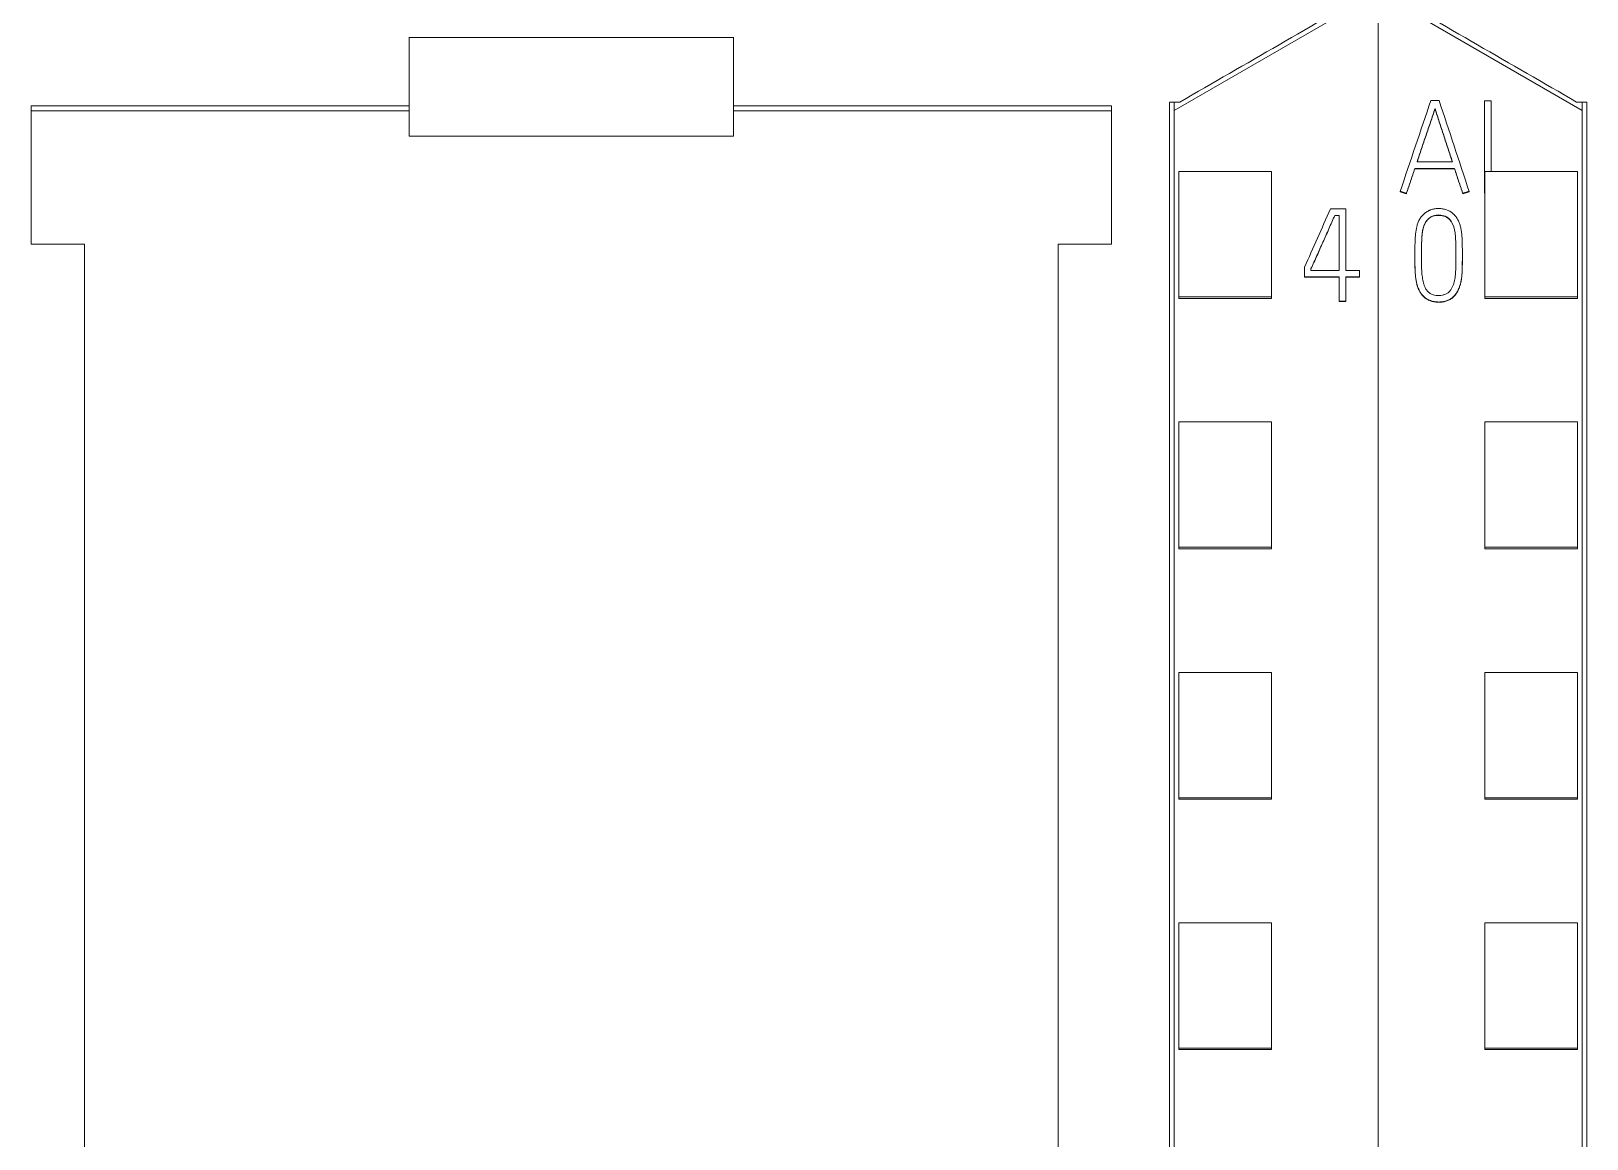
# Model space of a CAD drawing. Header units: millimetres. Extents: x 4137 to 6698, y 1400 to 3585.
# Drawn here: x 5291.2 to 5324.75, y 3051 to 3074.9 of the extents above; entities that cross this region are included whole.
import ezdxf

# ---------------------------------------------------------------- set-up
doc = ezdxf.new("R2010")
doc.units = ezdxf.units.MM
doc.layers.add('000-PI-Oprema', color=30, linetype='Continuous', lineweight=5)

msp = doc.modelspace()

# ---------------------------------------------------------------- linework, layer by layer
at = {"layer": '000-PI-Oprema', "color": 0, "linetype": 'ByBlock', "lineweight": 0}
for p, q in [((5315.848, 3073.185), (5319.798, 3075.465)), ((5320.248, 3075.465), (5320.248, 2962.047)), ((5320.248, 3075.465), (5320.248, 2962.047)), ((5320.698, 3075.465), (5324.648, 3073.185)), ((5306.348, 3074.763), (5299.348, 3074.763)), ((5291.198, 3070.305), (5291.198, 3073.285)), ((5299.348, 3073.285), (5291.198, 3073.285)), ((5299.348, 3073.179), (5299.348, 3073.285)), ((5306.348, 3073.285), (5306.348, 3073.179)), ((5314.498, 3073.285), (5306.348, 3073.285)), ((5314.498, 3070.305), (5314.498, 3073.285)), ((5315.748, 3073.37), (5315.969, 3073.37)), ((5315.969, 3073.37), (5315.748, 3073.37)), ((5315.848, 3073.37), (5315.848, 3073.185)), ((5315.848, 2964.37), (5315.848, 3073.185)), ((5321.384, 3073.405), (5321.562, 3073.405)), ((5321.473, 3073.228), (5321.473, 3073.222)), ((5322.541, 3071.413), (5322.541, 3073.397)), ((5322.541, 3073.397), (5322.68, 3073.397)), ((5322.68, 3073.397), (5322.68, 3071.871)), ((5324.748, 3073.37), (5324.526, 3073.37)), ((5324.748, 3073.37), (5324.526, 3073.37)), ((5324.648, 3073.37), (5324.648, 3073.185)), ((5324.648, 3073.185), (5324.648, 2964.37)), ((5299.348, 3073.179), (5291.198, 3073.179)), ((5299.348, 3072.635), (5299.348, 3073.179)), ((5306.348, 3073.179), (5306.348, 3072.635)), ((5314.498, 3073.179), (5306.348, 3073.179)), ((5306.348, 3072.635), (5299.348, 3072.635)), ((5315.948, 3069.167), (5315.948, 3071.871)), ((5315.948, 3071.871), (5317.948, 3071.871)), ((5317.948, 3069.167), (5317.948, 3071.871)), ((5321.038, 3071.937), (5321.038, 3071.931)), ((5321.895, 3071.937), (5321.038, 3071.937)), ((5321.038, 3071.931), (5321.895, 3071.931)), ((5321.085, 3072.078), (5321.848, 3072.078)), ((5321.895, 3071.937), (5321.895, 3071.931)), ((5322.548, 3069.167), (5322.548, 3071.871)), ((5324.548, 3071.871), (5322.548, 3071.871)), ((5324.548, 3069.167), (5324.548, 3071.871)), ((5320.721, 3071.443), (5320.721, 3071.437)), ((5320.855, 3071.399), (5320.855, 3071.393)), ((5322.072, 3071.399), (5322.072, 3071.393)), ((5322.208, 3071.443), (5322.208, 3071.437)), ((5322.541, 3071.413), (5322.541, 3071.406)), ((5322.548, 3071.413), (5322.541, 3071.413)), ((5322.541, 3071.406), (5322.548, 3071.406)), ((5319.219, 3071.064), (5319.549, 3071.064)), ((5319.31, 3070.926), (5319.31, 3070.92)), ((5319.407, 3070.926), (5319.31, 3070.926)), ((5319.31, 3070.92), (5319.407, 3070.92)), ((5319.407, 3069.739), (5319.407, 3070.926)), ((5319.549, 3071.064), (5319.549, 3069.739)), ((5292.348, 3070.305), (5291.198, 3070.305)), ((5314.498, 3070.305), (5313.348, 3070.305)), ((5321.038, 3070.076), (5321.038, 3070.07)), ((5322.062, 3070.028), (5322.062, 3070.035)), ((5318.658, 3069.601), (5318.658, 3069.806)), ((5318.658, 3069.601), (5318.658, 3069.595)), ((5319.407, 3069.601), (5318.658, 3069.601)), ((5318.658, 3069.595), (5319.407, 3069.595)), ((5318.797, 3069.775), (5318.797, 3069.739)), ((5318.797, 3069.739), (5319.407, 3069.739)), ((5319.407, 3069.074), (5319.407, 3069.601)), ((5319.549, 3069.739), (5319.843, 3069.739)), ((5319.549, 3069.601), (5319.549, 3069.074)), ((5319.843, 3069.601), (5319.549, 3069.601)), ((5319.549, 3069.595), (5319.843, 3069.595)), ((5319.843, 3069.739), (5319.843, 3069.601)), ((5319.843, 3069.601), (5319.843, 3069.595)), ((5315.948, 3069.133), (5315.948, 3069.167)), ((5315.948, 3069.167), (5317.948, 3069.167)), ((5317.948, 3069.133), (5317.948, 3069.167)), ((5322.548, 3069.133), (5322.548, 3069.167)), ((5324.548, 3069.167), (5322.548, 3069.167)), ((5324.548, 3069.133), (5324.548, 3069.167)), ((5315.948, 3069.133), (5317.948, 3069.133)), ((5319.407, 3069.074), (5319.407, 3069.068)), ((5319.549, 3069.074), (5319.407, 3069.074)), ((5319.407, 3069.068), (5319.549, 3069.068)), ((5319.549, 3069.074), (5319.549, 3069.068)), ((5324.548, 3069.133), (5322.548, 3069.133)), ((5315.948, 3063.766), (5315.948, 3066.469)), ((5315.948, 3066.469), (5317.948, 3066.469)), ((5317.948, 3063.766), (5317.948, 3066.469)), ((5322.548, 3063.766), (5322.548, 3066.469)), ((5324.548, 3066.469), (5322.548, 3066.469)), ((5324.548, 3063.766), (5324.548, 3066.469)), ((5315.948, 3063.733), (5315.948, 3063.766)), ((5315.948, 3063.766), (5317.948, 3063.766)), ((5315.948, 3063.733), (5317.948, 3063.733)), ((5317.948, 3063.733), (5317.948, 3063.766)), ((5322.548, 3063.733), (5322.548, 3063.766)), ((5324.548, 3063.766), (5322.548, 3063.766)), ((5324.548, 3063.733), (5322.548, 3063.733)), ((5324.548, 3063.733), (5324.548, 3063.766)), ((5315.948, 3058.364), (5315.948, 3061.067)), ((5315.948, 3061.067), (5317.948, 3061.067)), ((5317.948, 3058.364), (5317.948, 3061.067)), ((5322.548, 3058.364), (5322.548, 3061.067)), ((5324.548, 3061.067), (5322.548, 3061.067)), ((5324.548, 3058.364), (5324.548, 3061.067)), ((5315.948, 3058.333), (5315.948, 3058.364)), ((5315.948, 3058.364), (5317.948, 3058.364)), ((5315.948, 3058.333), (5317.948, 3058.333)), ((5317.948, 3058.333), (5317.948, 3058.364)), ((5322.548, 3058.333), (5322.548, 3058.364)), ((5324.548, 3058.364), (5322.548, 3058.364)), ((5324.548, 3058.333), (5322.548, 3058.333)), ((5324.548, 3058.333), (5324.548, 3058.364)), ((5315.948, 3052.963), (5315.948, 3055.666)), ((5315.948, 3055.666), (5317.948, 3055.666)), ((5317.948, 3052.963), (5317.948, 3055.666)), ((5322.548, 3052.963), (5322.548, 3055.666)), ((5324.548, 3055.666), (5322.548, 3055.666)), ((5324.548, 3052.963), (5324.548, 3055.666)), ((5315.948, 3052.963), (5317.948, 3052.963)), ((5315.948, 3052.934), (5315.948, 3052.963)), ((5315.948, 3052.934), (5317.948, 3052.934)), ((5317.948, 3052.934), (5317.948, 3052.963)), ((5322.548, 3052.934), (5322.548, 3052.963)), ((5324.548, 3052.963), (5322.548, 3052.963)), ((5324.548, 3052.934), (5322.548, 3052.934)), ((5324.548, 3052.934), (5324.548, 3052.963))]:
    msp.add_line(p, q, dxfattribs=at)
at = {"layer": '000-PI-Oprema', "color": 7, "linetype": 'Continuous', "lineweight": 13}
for centre, major_axis, ratio, start_param, end_param in [((5302.365, 2954.322), (337.753, 1006.406), 0.018824, 1.458513, 1.460476), ((5339.818, 2956.172), (-326.682, 998.393), 0.018302, 4.822113, 4.824092), ((5296.534, 2960.835), (432.572, 977.483), 0.022444, 1.467725, 1.469021)]:
    msp.add_ellipse(centre, major_axis=major_axis, ratio=ratio, start_param=start_param, end_param=end_param, dxfattribs=at)
at = {"layer": '000-PI-Oprema', "color": 0, "linetype": 'ByBlock', "lineweight": 0}
for points in [[(5320.248, 3075.84), (5318.822, 3075.017), (5317.396, 3074.194), (5315.969, 3073.37)], [(5324.526, 3073.37), (5323.1, 3074.194), (5321.674, 3075.017), (5320.248, 3075.84)], [(5299.348, 3074.768), (5299.348, 3074.274), (5299.348, 3073.779), (5299.348, 3073.285)], [(5306.348, 3073.285), (5306.348, 3073.779), (5306.348, 3074.274), (5306.348, 3074.768)]]:
    msp.add_open_spline(points, degree=3, dxfattribs=at)
for points, knots in [([(5315.748, 2964.084), (5315.748, 2967.425), (5315.748, 2975.39), (5315.748, 2988.029), (5315.748, 3003.516), (5315.748, 3017.81), (5315.748, 3032.02), (5315.748, 3046.587), (5315.748, 3060.757), (5315.748, 3070.326), (5315.748, 3073.37)], [0, 0, 0, 0, 0.091483, 0.21812, 0.346206, 0.515858, 0.610111, 0.736264, 0.916066, 1, 1, 1, 1]), ([(5321.473, 3073.228), (5321.457, 3073.18), (5321.441, 3073.132), (5321.409, 3073.036), (5321.393, 3072.988), (5321.345, 3072.844), (5321.312, 3072.749), (5321.246, 3072.557), (5321.214, 3072.461), (5321.149, 3072.27), (5321.117, 3072.174), (5321.085, 3072.078)], [0, 0, 0, 0, 0.125, 0.125, 0.25, 0.25, 0.5, 0.5, 0.75, 0.75, 1, 1, 1, 1]), ([(5321.087, 3072.078), (5321.118, 3072.172), (5321.15, 3072.265), (5321.214, 3072.455), (5321.246, 3072.551), (5321.312, 3072.743), (5321.345, 3072.838), (5321.393, 3072.982), (5321.409, 3073.03), (5321.441, 3073.126), (5321.457, 3073.174), (5321.473, 3073.222)], [0, 0, 0, 0, 0.245947, 0.245947, 0.497298, 0.497298, 0.748649, 0.748649, 0.874324, 0.874324, 1, 1, 1, 1]), ([(5321.848, 3072.078), (5321.817, 3072.174), (5321.786, 3072.27), (5321.723, 3072.461), (5321.691, 3072.557), (5321.628, 3072.749), (5321.597, 3072.844), (5321.55, 3072.988), (5321.535, 3073.036), (5321.504, 3073.132), (5321.489, 3073.18), (5321.473, 3073.228)], [0, 0, 0, 0, 0.25, 0.25, 0.5, 0.5, 0.75, 0.75, 0.875, 0.875, 1, 1, 1, 1]), ([(5321.473, 3073.222), (5321.489, 3073.174), (5321.504, 3073.126), (5321.535, 3073.03), (5321.55, 3072.982), (5321.597, 3072.838), (5321.628, 3072.742), (5321.691, 3072.551), (5321.723, 3072.455), (5321.785, 3072.266), (5321.816, 3072.172), (5321.846, 3072.078)], [0, 0, 0, 0, 0.125676, 0.125676, 0.251351, 0.251351, 0.502702, 0.502702, 0.754053, 0.754053, 1, 1, 1, 1]), ([(5324.748, 3073.37), (5324.748, 3070.326), (5324.748, 3060.757), (5324.748, 3046.587), (5324.748, 3032.02), (5324.748, 3017.81), (5324.748, 3003.516), (5324.748, 2988.029), (5324.748, 2975.39), (5324.748, 2967.425), (5324.748, 2964.084)], [0, 0, 0, 0, 0.083934, 0.263736, 0.389889, 0.484142, 0.653794, 0.78188, 0.908517, 1, 1, 1, 1]), ([(5322.072, 3071.399), (5322.065, 3071.421), (5322.058, 3071.444), (5322.043, 3071.489), (5322.036, 3071.511), (5322.02, 3071.556), (5322.012, 3071.578), (5321.997, 3071.623), (5321.989, 3071.645), (5321.967, 3071.712), (5321.952, 3071.757), (5321.923, 3071.847), (5321.909, 3071.892), (5321.895, 3071.937)], [0, 0, 0, 0, 0.125, 0.125, 0.25, 0.25, 0.375, 0.375, 0.5, 0.5, 0.75, 0.75, 1, 1, 1, 1]), ([(5321.895, 3071.931), (5321.909, 3071.886), (5321.923, 3071.841), (5321.952, 3071.751), (5321.967, 3071.706), (5321.989, 3071.639), (5321.997, 3071.616), (5322.012, 3071.572), (5322.02, 3071.549), (5322.036, 3071.505), (5322.043, 3071.483), (5322.058, 3071.438), (5322.065, 3071.415), (5322.072, 3071.393)], [0, 0, 0, 0, 0.25, 0.25, 0.5, 0.5, 0.625, 0.625, 0.75, 0.75, 0.875, 0.875, 1, 1, 1, 1]), ([(5319.31, 3070.926), (5319.3, 3070.902), (5319.289, 3070.878), (5319.268, 3070.83), (5319.257, 3070.806), (5319.226, 3070.734), (5319.204, 3070.686), (5319.162, 3070.59), (5319.141, 3070.542), (5319.098, 3070.446), (5319.077, 3070.398), (5319.034, 3070.302), (5319.012, 3070.254), (5318.969, 3070.158), (5318.948, 3070.11), (5318.905, 3070.014), (5318.884, 3069.966), (5318.851, 3069.895), (5318.841, 3069.871), (5318.824, 3069.835), (5318.819, 3069.823), (5318.808, 3069.799), (5318.803, 3069.787), (5318.797, 3069.775)], [0, 0, 0, 0, 0.0625, 0.0625, 0.125, 0.125, 0.25, 0.25, 0.375, 0.375, 0.5, 0.5, 0.625, 0.625, 0.75, 0.75, 0.875, 0.875, 0.9375, 0.9375, 0.96875, 0.96875, 1, 1, 1, 1]), ([(5318.797, 3069.769), (5318.803, 3069.781), (5318.808, 3069.793), (5318.819, 3069.817), (5318.824, 3069.829), (5318.841, 3069.865), (5318.851, 3069.888), (5318.884, 3069.96), (5318.905, 3070.008), (5318.948, 3070.104), (5318.969, 3070.152), (5319.012, 3070.248), (5319.034, 3070.296), (5319.077, 3070.392), (5319.098, 3070.44), (5319.141, 3070.535), (5319.162, 3070.583), (5319.204, 3070.68), (5319.226, 3070.728), (5319.257, 3070.8), (5319.268, 3070.824), (5319.289, 3070.872), (5319.3, 3070.896), (5319.31, 3070.92)], [0, 0, 0, 0, 0.03125, 0.03125, 0.0625, 0.0625, 0.125, 0.125, 0.25, 0.25, 0.375, 0.375, 0.5, 0.5, 0.625, 0.625, 0.75, 0.75, 0.875, 0.875, 0.9375, 0.9375, 1, 1, 1, 1]), ([(5321.38, 3071.045), (5321.405, 3071.054), (5321.431, 3071.061), (5321.484, 3071.071), (5321.511, 3071.073), (5321.565, 3071.074), (5321.592, 3071.072), (5321.645, 3071.065), (5321.672, 3071.059), (5321.724, 3071.044), (5321.749, 3071.035), (5321.785, 3071.017), (5321.797, 3071.011), (5321.82, 3070.997), (5321.832, 3070.989), (5321.864, 3070.965), (5321.883, 3070.946), (5321.91, 3070.916), (5321.918, 3070.906), (5321.934, 3070.884), (5321.941, 3070.872), (5321.962, 3070.838), (5321.974, 3070.814), (5321.995, 3070.765), (5322.005, 3070.74), (5322.016, 3070.702), (5322.02, 3070.689), (5322.027, 3070.663), (5322.035, 3070.624), (5322.05, 3070.532), (5322.055, 3070.454), (5322.06, 3070.348), (5322.061, 3070.295), (5322.062, 3070.19), (5322.062, 3070.137), (5322.062, 3070.031), (5322.062, 3069.925), (5322.061, 3069.82), (5322.058, 3069.714), (5322.055, 3069.662), (5322.044, 3069.557), (5322.035, 3069.504), (5322.018, 3069.439), (5322.014, 3069.426), (5322.006, 3069.401), (5322.002, 3069.388), (5321.988, 3069.35), (5321.977, 3069.326), (5321.958, 3069.29), (5321.952, 3069.278), (5321.938, 3069.255), (5321.93, 3069.244), (5321.907, 3069.211), (5321.89, 3069.191), (5321.861, 3069.163), (5321.85, 3069.154), (5321.829, 3069.137), (5321.818, 3069.13), (5321.783, 3069.109), (5321.759, 3069.097), (5321.721, 3069.083), (5321.708, 3069.078), (5321.681, 3069.071), (5321.668, 3069.068), (5321.629, 3069.061), (5321.602, 3069.058), (5321.548, 3069.056), (5321.52, 3069.057), (5321.466, 3069.063), (5321.44, 3069.068), (5321.401, 3069.078), (5321.388, 3069.082), (5321.363, 3069.091), (5321.35, 3069.097), (5321.313, 3069.114), (5321.29, 3069.127), (5321.257, 3069.151), (5321.246, 3069.16), (5321.226, 3069.178), (5321.217, 3069.188), (5321.189, 3069.218), (5321.173, 3069.239), (5321.151, 3069.274), (5321.144, 3069.285), (5321.132, 3069.309), (5321.126, 3069.321), (5321.109, 3069.358), (5321.1, 3069.383), (5321.088, 3069.421), (5321.084, 3069.434), (5321.077, 3069.46), (5321.074, 3069.474), (5321.066, 3069.513), (5321.062, 3069.54), (5321.044, 3069.672), (5321.041, 3069.779), (5321.039, 3069.939), (5321.039, 3069.992), (5321.038, 3070.099), (5321.039, 3070.152), (5321.04, 3070.259), (5321.041, 3070.312), (5321.046, 3070.418), (5321.049, 3070.471), (5321.06, 3070.577), (5321.068, 3070.63), (5321.086, 3070.708), (5321.093, 3070.734), (5321.107, 3070.773), (5321.112, 3070.785), (5321.123, 3070.81), (5321.129, 3070.822), (5321.149, 3070.858), (5321.164, 3070.881), (5321.19, 3070.913), (5321.2, 3070.923), (5321.219, 3070.942), (5321.228, 3070.952), (5321.259, 3070.978), (5321.281, 3070.995), (5321.317, 3071.016), (5321.329, 3071.022), (5321.348, 3071.031), (5321.357, 3071.036), (5321.367, 3071.04), (5321.373, 3071.042), (5321.376, 3071.043), (5321.38, 3071.045)], [0, 0, 0, 0, 0.015625, 0.015625, 0.03125, 0.03125, 0.046875, 0.046875, 0.0625, 0.0625, 0.078125, 0.078125, 0.085937, 0.085937, 0.09375, 0.09375, 0.109375, 0.109375, 0.117187, 0.117187, 0.125, 0.125, 0.140625, 0.140625, 0.15625, 0.15625, 0.164062, 0.164062, 0.171875, 0.1875, 0.21875, 0.21875, 0.25, 0.25, 0.28125, 0.28125, 0.3125, 0.34375, 0.34375, 0.375, 0.375, 0.40625, 0.40625, 0.414062, 0.414062, 0.421875, 0.421875, 0.4375, 0.4375, 0.445312, 0.445312, 0.453125, 0.453125, 0.46875, 0.46875, 0.476562, 0.476562, 0.484375, 0.484375, 0.5, 0.5, 0.507812, 0.507812, 0.515625, 0.515625, 0.53125, 0.53125, 0.546875, 0.546875, 0.5625, 0.5625, 0.570312, 0.570312, 0.578125, 0.578125, 0.59375, 0.59375, 0.601562, 0.601562, 0.609375, 0.609375, 0.625, 0.625, 0.632812, 0.632812, 0.640625, 0.640625, 0.65625, 0.65625, 0.664062, 0.664062, 0.671875, 0.671875, 0.6875, 0.6875, 0.75, 0.75, 0.78125, 0.78125, 0.8125, 0.8125, 0.84375, 0.84375, 0.875, 0.875, 0.90625, 0.90625, 0.921875, 0.921875, 0.929687, 0.929687, 0.9375, 0.9375, 0.953125, 0.953125, 0.960937, 0.960937, 0.96875, 0.96875, 0.984375, 0.984375, 0.992187, 0.992187, 0.996094, 0.998047, 0.998047, 1, 1, 1, 1]), ([(5321.723, 3070.892), (5321.742, 3070.881), (5321.76, 3070.868), (5321.792, 3070.837), (5321.806, 3070.819), (5321.832, 3070.782), (5321.842, 3070.763), (5321.862, 3070.722), (5321.87, 3070.702), (5321.891, 3070.638), (5321.9, 3070.595), (5321.909, 3070.529), (5321.911, 3070.507), (5321.914, 3070.462), (5321.915, 3070.44), (5321.92, 3070.329), (5321.923, 3070.24), (5321.924, 3070.062), (5321.923, 3069.973), (5321.922, 3069.839), (5321.921, 3069.772), (5321.917, 3069.705), (5321.914, 3069.661), (5321.912, 3069.639), (5321.903, 3069.573), (5321.895, 3069.529), (5321.879, 3069.464), (5321.872, 3069.443), (5321.857, 3069.401), (5321.848, 3069.38), (5321.833, 3069.351), (5321.827, 3069.341), (5321.815, 3069.322), (5321.809, 3069.313), (5321.788, 3069.287), (5321.772, 3069.271), (5321.745, 3069.251), (5321.735, 3069.245), (5321.716, 3069.234), (5321.706, 3069.229), (5321.685, 3069.22), (5321.674, 3069.216), (5321.653, 3069.21), (5321.642, 3069.207), (5321.609, 3069.2), (5321.587, 3069.198), (5321.553, 3069.197), (5321.542, 3069.197), (5321.519, 3069.198), (5321.508, 3069.199), (5321.475, 3069.203), (5321.453, 3069.208), (5321.421, 3069.218), (5321.41, 3069.222), (5321.39, 3069.231), (5321.37, 3069.242), (5321.351, 3069.254), (5321.334, 3069.268), (5321.325, 3069.276), (5321.31, 3069.292), (5321.303, 3069.3), (5321.289, 3069.318), (5321.283, 3069.327), (5321.266, 3069.356), (5321.256, 3069.376), (5321.24, 3069.418), (5321.233, 3069.439), (5321.22, 3069.482), (5321.215, 3069.503), (5321.206, 3069.547), (5321.195, 3069.612), (5321.189, 3069.677), (5321.181, 3069.808), (5321.18, 3069.896), (5321.18, 3070.028), (5321.18, 3070.072), (5321.181, 3070.16), (5321.181, 3070.204), (5321.182, 3070.292), (5321.183, 3070.335), (5321.187, 3070.423), (5321.19, 3070.467), (5321.199, 3070.555), (5321.204, 3070.598), (5321.217, 3070.652), (5321.22, 3070.662), (5321.226, 3070.684), (5321.23, 3070.694), (5321.241, 3070.725), (5321.25, 3070.744), (5321.272, 3070.783), (5321.284, 3070.801), (5321.312, 3070.835), (5321.328, 3070.851), (5321.353, 3070.872), (5321.362, 3070.879), (5321.381, 3070.891), (5321.39, 3070.897), (5321.41, 3070.906), (5321.42, 3070.91), (5321.441, 3070.918), (5321.452, 3070.92), (5321.484, 3070.927), (5321.506, 3070.93), (5321.54, 3070.931), (5321.551, 3070.93), (5321.573, 3070.929), (5321.584, 3070.929), (5321.617, 3070.925), (5321.639, 3070.922), (5321.671, 3070.914), (5321.682, 3070.91), (5321.697, 3070.904), (5321.705, 3070.901), (5321.713, 3070.897), (5321.718, 3070.895), (5321.72, 3070.894), (5321.723, 3070.892)], [0, 0, 0, 0, 0.015625, 0.015625, 0.03125, 0.03125, 0.046875, 0.046875, 0.0625, 0.0625, 0.09375, 0.09375, 0.109375, 0.109375, 0.125, 0.125, 0.1875, 0.1875, 0.25, 0.25, 0.28125, 0.296875, 0.296875, 0.3125, 0.3125, 0.34375, 0.34375, 0.359375, 0.359375, 0.375, 0.375, 0.382813, 0.382813, 0.390625, 0.390625, 0.40625, 0.40625, 0.414063, 0.414063, 0.421875, 0.421875, 0.429688, 0.429688, 0.4375, 0.4375, 0.453125, 0.453125, 0.460938, 0.460938, 0.46875, 0.46875, 0.484375, 0.484375, 0.492188, 0.492188, 0.5, 0.507813, 0.507813, 0.515625, 0.515625, 0.523438, 0.523438, 0.53125, 0.53125, 0.546875, 0.546875, 0.5625, 0.5625, 0.578125, 0.578125, 0.59375, 0.625, 0.625, 0.6875, 0.6875, 0.71875, 0.71875, 0.75, 0.75, 0.78125, 0.78125, 0.8125, 0.8125, 0.84375, 0.84375, 0.851563, 0.851563, 0.859375, 0.859375, 0.875, 0.875, 0.890625, 0.890625, 0.90625, 0.90625, 0.914063, 0.914063, 0.921875, 0.921875, 0.929688, 0.929688, 0.9375, 0.9375, 0.953125, 0.953125, 0.960938, 0.960938, 0.96875, 0.96875, 0.984375, 0.984375, 0.992188, 0.992188, 0.996094, 0.998047, 0.998047, 1, 1, 1, 1]), ([(5321.723, 3070.886), (5321.703, 3070.897), (5321.682, 3070.905), (5321.649, 3070.913), (5321.639, 3070.915), (5321.616, 3070.919), (5321.605, 3070.92), (5321.572, 3070.924), (5321.55, 3070.925), (5321.505, 3070.923), (5321.483, 3070.921), (5321.45, 3070.914), (5321.439, 3070.911), (5321.418, 3070.903), (5321.408, 3070.899), (5321.388, 3070.889), (5321.378, 3070.883), (5321.359, 3070.871), (5321.35, 3070.864), (5321.333, 3070.849), (5321.325, 3070.842), (5321.31, 3070.826), (5321.302, 3070.817), (5321.281, 3070.79), (5321.269, 3070.772), (5321.253, 3070.743), (5321.248, 3070.733), (5321.239, 3070.712), (5321.235, 3070.702), (5321.224, 3070.67), (5321.218, 3070.649), (5321.203, 3070.584), (5321.198, 3070.54), (5321.189, 3070.452), (5321.187, 3070.407), (5321.183, 3070.319), (5321.182, 3070.275), (5321.181, 3070.186), (5321.181, 3070.142), (5321.18, 3070.059), (5321.18, 3070.02), (5321.18, 3069.981)], [0, 0, 0, 0, 0.050638, 0.050638, 0.075957, 0.075957, 0.101276, 0.101276, 0.151914, 0.151914, 0.202552, 0.202552, 0.227871, 0.227871, 0.25319, 0.25319, 0.278509, 0.278509, 0.303828, 0.303828, 0.329147, 0.329147, 0.354466, 0.354466, 0.405104, 0.405104, 0.430423, 0.430423, 0.455742, 0.455742, 0.50638, 0.50638, 0.607656, 0.607656, 0.708933, 0.708933, 0.810209, 0.810209, 0.911485, 0.911485, 1, 1, 1, 1]), ([(5321.924, 3070.077), (5321.924, 3070.102), (5321.924, 3070.127), (5321.923, 3070.24), (5321.92, 3070.328), (5321.914, 3070.461), (5321.911, 3070.505), (5321.899, 3070.592), (5321.89, 3070.635), (5321.869, 3070.697), (5321.861, 3070.718), (5321.847, 3070.747), (5321.842, 3070.757), (5321.831, 3070.777), (5321.819, 3070.795), (5321.806, 3070.813), (5321.791, 3070.83), (5321.784, 3070.838), (5321.768, 3070.854), (5321.759, 3070.861), (5321.746, 3070.871), (5321.742, 3070.874), (5321.732, 3070.881), (5321.727, 3070.883), (5321.723, 3070.886)], [0, 0, 0, 0, 0.086827, 0.086827, 0.391218, 0.391218, 0.543414, 0.543414, 0.695609, 0.695609, 0.771707, 0.771707, 0.809756, 0.809756, 0.847805, 0.885853, 0.885853, 0.923902, 0.923902, 0.961951, 0.961951, 0.980976, 0.980976, 1, 1, 1, 1]), ([(5292.348, 3070.305), (5292.348, 3068.282), (5292.348, 3059.733), (5292.348, 3046.587), (5292.348, 3032.02), (5292.348, 3017.81), (5292.348, 3003.516), (5292.348, 2988.029), (5292.348, 2975.271), (5292.348, 2966.39), (5292.348, 2962.132), (5292.348, 2961.334)], [0, 0, 0, 0, 0.055935, 0.236292, 0.362833, 0.457376, 0.627551, 0.756032, 0.883059, 0.978086, 1, 1, 1, 1]), ([(5313.348, 3070.305), (5313.348, 3068.282), (5313.348, 3059.733), (5313.348, 3046.587), (5313.348, 3032.02), (5313.348, 3017.81), (5313.348, 3003.516), (5313.348, 2988.029), (5313.348, 2975.271), (5313.348, 2966.39), (5313.348, 2962.132), (5313.348, 2961.334)], [0, 0, 0, 0, 0.055935, 0.236292, 0.362833, 0.457376, 0.627551, 0.756032, 0.883059, 0.978086, 1, 1, 1, 1]), ([(5321.038, 3070.07), (5321.038, 3070.008), (5321.039, 3069.945), (5321.04, 3069.829), (5321.041, 3069.775), (5321.047, 3069.668), (5321.051, 3069.615), (5321.065, 3069.509), (5321.075, 3069.456), (5321.095, 3069.392), (5321.099, 3069.379), (5321.108, 3069.354), (5321.114, 3069.342), (5321.13, 3069.305), (5321.142, 3069.282), (5321.164, 3069.248), (5321.171, 3069.237), (5321.187, 3069.215), (5321.196, 3069.205), (5321.223, 3069.175), (5321.242, 3069.156), (5321.274, 3069.132), (5321.286, 3069.125), (5321.309, 3069.111), (5321.321, 3069.104), (5321.357, 3069.087), (5321.382, 3069.077), (5321.421, 3069.066), (5321.435, 3069.063), (5321.461, 3069.058), (5321.474, 3069.056), (5321.515, 3069.051), (5321.541, 3069.05), (5321.582, 3069.051), (5321.596, 3069.051), (5321.623, 3069.054), (5321.636, 3069.056), (5321.675, 3069.063), (5321.701, 3069.07), (5321.739, 3069.083), (5321.752, 3069.088), (5321.776, 3069.1), (5321.788, 3069.106), (5321.823, 3069.127), (5321.845, 3069.142), (5321.875, 3069.17), (5321.884, 3069.18), (5321.902, 3069.2), (5321.919, 3069.221), (5321.934, 3069.243), (5321.948, 3069.266), (5321.955, 3069.278), (5321.974, 3069.313), (5321.985, 3069.338), (5322.004, 3069.387), (5322.012, 3069.413), (5322.027, 3069.465), (5322.033, 3069.491), (5322.042, 3069.544), (5322.046, 3069.57), (5322.055, 3069.649), (5322.057, 3069.703), (5322.061, 3069.809), (5322.062, 3069.862), (5322.062, 3069.953), (5322.062, 3069.991), (5322.062, 3070.028)], [0, 0, 0, 0, 0.073866, 0.073866, 0.136839, 0.136839, 0.199811, 0.199811, 0.262783, 0.262783, 0.278526, 0.278526, 0.29427, 0.29427, 0.325756, 0.325756, 0.341499, 0.341499, 0.357242, 0.357242, 0.388728, 0.388728, 0.404471, 0.404471, 0.420214, 0.420214, 0.4517, 0.4517, 0.467443, 0.467443, 0.483186, 0.483186, 0.514673, 0.514673, 0.530416, 0.530416, 0.546159, 0.546159, 0.577645, 0.577645, 0.593388, 0.593388, 0.609131, 0.609131, 0.640617, 0.640617, 0.65636, 0.65636, 0.672103, 0.687846, 0.687846, 0.703589, 0.703589, 0.735076, 0.735076, 0.766562, 0.766562, 0.798048, 0.798048, 0.829534, 0.829534, 0.892506, 0.892506, 0.955479, 0.955479, 1, 1, 1, 1])]:
    msp.add_open_spline(points, degree=3, knots=knots, dxfattribs=at)
for points, weights in [([(5321.038, 3071.937), (5320.946, 3071.668), (5320.855, 3071.399)], [0.500000008539, 0.499999991461, 0.500000008539]), ([(5320.855, 3071.393), (5320.946, 3071.662), (5321.038, 3071.931)], [0.500000007367, 0.499999992633, 0.500000007367]), ([(5320.855, 3071.399), (5320.788, 3071.421), (5320.721, 3071.443)], [0.499999252848, 0.500000747152, 0.499999252848]), ([(5320.721, 3071.437), (5320.788, 3071.415), (5320.855, 3071.393)], [0.499999519132, 0.500000480868, 0.499999519132]), ([(5322.208, 3071.443), (5322.14, 3071.421), (5322.072, 3071.399)], [0.499998878343, 0.500001121657, 0.499998878343]), ([(5322.072, 3071.393), (5322.14, 3071.415), (5322.208, 3071.437)], [0.50000123115, 0.49999876885, 0.50000123115])]:
    msp.add_rational_spline(points, weights, degree=2, dxfattribs=at)

doc.saveas('drawing.dxf')
